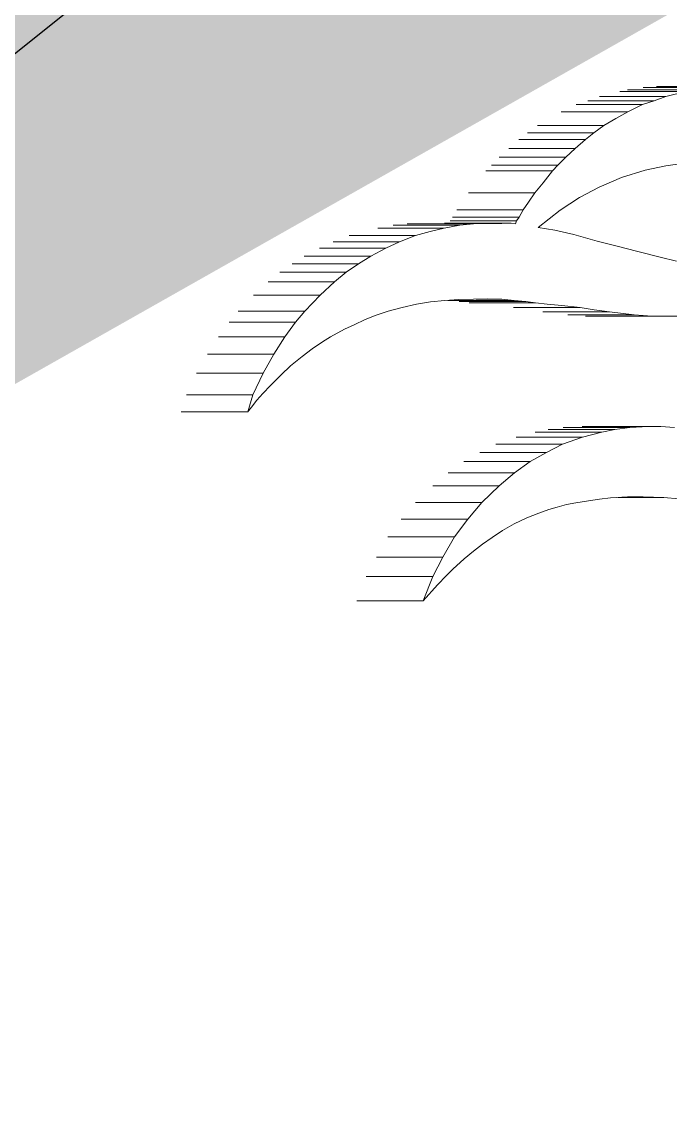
# Model space of a CAD drawing. Header units: inches. Extents: x 20 to 536, y 8 to 344.
# Drawn here: x 298.275 to 298.706, y 112.909 to 113.64 of the extents above; entities that cross this region are included whole.
import ezdxf

# ---------------------------------------------------------------- set-up
doc = ezdxf.new("R2010")
doc.units = ezdxf.units.IN
doc.header["$LTSCALE"] = 16
doc.header["$MEASUREMENT"] = 0
doc.layers.add('Symbol (ANSI)', color=7, linetype='Continuous', lineweight=25)
doc.layers.add('Visible (ANSI)', color=7, linetype='Continuous', lineweight=50)
doc.styles.add('Standard D-E', font='arial.ttf')
doc.dimstyles.new('in [mm] D-E NeptuneBenson$7', dxfattribs={"dimscale": 16, "dimtxt": 0.15, "dimasz": 0.098425, "dimexe": 0.125, "dimexo": 0.063, "dimgap": 0.031496, "dimtad": 0, "dimtih": 1, "dimtoh": 1, "dimdec": 4, "dimrnd": 1e-08, "dimzin": 3, "dimdsep": 46, "dimlunit": 5, "dimtxsty": 'Standard D-E', "dimcen": 0.09, "dimdle": 0.393701, "dimclrd": 256, "dimclre": 256, "dimclrt": 256, "dimadec": 1, "dimazin": 1, "dimtfac": 1, "dimtofl": 0, "dimtmove": 0, "dimatfit": 3, "dimfxl": 1, "dimfrac": 1, "dimtolj": 1, "dimtzin": 4, "dimlwd": -1, "dimlwe": -1, "dimarcsym": 0})

msp = doc.modelspace()

# ---------------------------------------------------------------- linework, layer by layer
at = {"layer": 'Visible (ANSI)', "linetype": 'Continuous', "lineweight": 18}
for p, q in [((298.67294, 113.59349), (298.71713, 113.59349)), ((298.67806, 113.59451), (298.72225, 113.59451)), ((298.68849, 113.59602), (298.73268, 113.59602)), ((298.69725, 113.59672), (298.74144, 113.59672)), ((298.70359, 113.5902), (298.71713, 113.59349)), ((298.64387, 113.58477), (298.68806, 113.58477)), ((298.65159, 113.58729), (298.69578, 113.58729)), ((298.6594, 113.5902), (298.70359, 113.5902)), ((298.67822, 113.57997), (298.68806, 113.58477)), ((298.68806, 113.58477), (298.69578, 113.58729)), ((298.69578, 113.58729), (298.70359, 113.5902)), ((298.63403, 113.57997), (298.67822, 113.57997)), ((298.67039, 113.57556), (298.67822, 113.57997)), ((298.61812, 113.57093), (298.66232, 113.57093)), ((298.65574, 113.56606), (298.66232, 113.57093)), ((298.66232, 113.57093), (298.67039, 113.57556)), ((298.6059, 113.56147), (298.65009, 113.56147)), ((298.61155, 113.56606), (298.65574, 113.56606)), ((298.64324, 113.55568), (298.65009, 113.56147)), ((298.65009, 113.56147), (298.65574, 113.56606)), ((298.59905, 113.55568), (298.64324, 113.55568)), ((298.63696, 113.54976), (298.64324, 113.55568)), ((298.59276, 113.54976), (298.63696, 113.54976)), ((298.63176, 113.54451), (298.63696, 113.54976)), ((298.58396, 113.54063), (298.62815, 113.54063)), ((298.58757, 113.54451), (298.63176, 113.54451)), ((298.62194, 113.53284), (298.62815, 113.54063)), ((298.62815, 113.54063), (298.63176, 113.54451)), ((298.68987, 113.54114), (298.67396, 113.53634)), ((298.70347, 113.54406), (298.68987, 113.54114)), ((298.71448, 113.5457), (298.70347, 113.54406)), ((298.61646, 113.52604), (298.62194, 113.53284)), ((298.67396, 113.53634), (298.65923, 113.52991)), ((298.57226, 113.52604), (298.61646, 113.52604)), ((298.61228, 113.51998), (298.61646, 113.52604)), ((298.65923, 113.52991), (298.64624, 113.52311)), ((298.60868, 113.51476), (298.61228, 113.51998)), ((298.64624, 113.52311), (298.63326, 113.51468)), ((298.56449, 113.51476), (298.60868, 113.51476)), ((298.60594, 113.50994), (298.60868, 113.51476)), ((298.63326, 113.51468), (298.61858, 113.50313)), ((298.52228, 113.50459), (298.56647, 113.50459)), ((298.53155, 113.50546), (298.57575, 113.50546)), ((298.55617, 113.50261), (298.56647, 113.50459)), ((298.55642, 113.50593), (298.60061, 113.50593)), ((298.5601, 113.50743), (298.60429, 113.50743)), ((298.56175, 113.50994), (298.60594, 113.50994)), ((298.56647, 113.50459), (298.57575, 113.50546)), ((298.57575, 113.50546), (298.58291, 113.50573)), ((298.58291, 113.50573), (298.58659, 113.5058)), ((298.58659, 113.5058), (298.59455, 113.50581)), ((298.59455, 113.50581), (298.60061, 113.50593)), ((298.60061, 113.50593), (298.60365, 113.50546)), ((298.60365, 113.50546), (298.60429, 113.50743)), ((298.60429, 113.50743), (298.60594, 113.50994)), ((298.61858, 113.50313), (298.62963, 113.50136)), ((298.49296, 113.49771), (298.53716, 113.49771)), ((298.51197, 113.50261), (298.55617, 113.50261)), ((298.52643, 113.49349), (298.53716, 113.49771)), ((298.53716, 113.49771), (298.54691, 113.50034)), ((298.54691, 113.50034), (298.55617, 113.50261)), ((298.62963, 113.50136), (298.64238, 113.49842)), ((298.64238, 113.49842), (298.65796, 113.4941)), ((298.47324, 113.48947), (298.51743, 113.48947)), ((298.48224, 113.49349), (298.52643, 113.49349)), ((298.50734, 113.48404), (298.51743, 113.48947)), ((298.51743, 113.48947), (298.52643, 113.49349)), ((298.65796, 113.4941), (298.67038, 113.49099)), ((298.67038, 113.49099), (298.68494, 113.48712)), ((298.46314, 113.48404), (298.50734, 113.48404)), ((298.4992, 113.47893), (298.50734, 113.48404)), ((298.68494, 113.48712), (298.69984, 113.48342)), ((298.69984, 113.48342), (298.71068, 113.48076)), ((298.455, 113.47893), (298.4992, 113.47893)), ((298.49108, 113.47335), (298.4992, 113.47893)), ((298.43903, 113.46709), (298.48322, 113.46709)), ((298.44689, 113.47335), (298.49108, 113.47335)), ((298.47365, 113.45817), (298.48322, 113.46709)), ((298.48322, 113.46709), (298.49108, 113.47335)), ((298.42946, 113.45817), (298.47365, 113.45817)), ((298.46345, 113.4476), (298.47365, 113.45817)), ((298.53778, 113.45218), (298.52816, 113.45003)), ((298.54716, 113.45375), (298.53778, 113.45218)), ((298.55655, 113.45463), (298.54716, 113.45375)), ((298.56594, 113.45522), (298.55655, 113.45463)), ((298.55849, 113.4545), (298.60268, 113.4545)), ((298.57563, 113.45541), (298.56594, 113.45522)), ((298.56621, 113.45395), (298.6104, 113.45395)), ((298.57274, 113.45295), (298.61694, 113.45295)), ((298.58472, 113.45572), (298.57563, 113.45541)), ((298.57733, 113.45546), (298.59447, 113.45546)), ((298.59447, 113.45546), (298.58472, 113.45572)), ((298.60268, 113.4545), (298.59447, 113.45546)), ((298.6104, 113.45395), (298.60268, 113.4545)), ((298.61694, 113.45295), (298.6104, 113.45395)), ((298.62466, 113.45226), (298.61694, 113.45295)), ((298.63445, 113.45118), (298.62466, 113.45226)), ((298.41925, 113.4476), (298.46345, 113.4476)), ((298.45733, 113.44014), (298.46345, 113.4476)), ((298.511, 113.44482), (298.50371, 113.44203)), ((298.51889, 113.44748), (298.511, 113.44482)), ((298.52816, 113.45003), (298.51889, 113.44748)), ((298.60228, 113.44987), (298.64648, 113.44987)), ((298.62179, 113.44702), (298.66598, 113.44702)), ((298.64648, 113.44987), (298.63445, 113.45118)), ((298.63837, 113.44509), (298.68256, 113.44509)), ((298.65578, 113.44851), (298.64648, 113.44987)), ((298.66598, 113.44702), (298.65578, 113.44851)), ((298.68256, 113.44509), (298.66598, 113.44702)), ((298.69434, 113.44419), (298.68256, 113.44509)), ((298.41314, 113.44014), (298.45733, 113.44014)), ((298.45024, 113.43039), (298.45733, 113.44014)), ((298.49623, 113.43854), (298.48993, 113.43562)), ((298.50371, 113.44203), (298.49623, 113.43854)), ((298.65014, 113.44419), (298.69434, 113.44419)), ((298.66102, 113.44411), (298.70521, 113.44411)), ((298.70521, 113.44411), (298.69434, 113.44419)), ((298.71925, 113.44424), (298.70521, 113.44411)), ((298.40605, 113.43039), (298.45024, 113.43039)), ((298.44293, 113.41889), (298.45024, 113.43039)), ((298.48063, 113.43039), (298.47533, 113.42707)), ((298.48993, 113.43562), (298.48063, 113.43039)), ((298.46845, 113.42247), (298.46177, 113.41746)), ((298.47533, 113.42707), (298.46845, 113.42247)), ((298.39873, 113.41889), (298.44293, 113.41889)), ((298.43574, 113.40634), (298.44293, 113.41889)), ((298.46177, 113.41746), (298.45399, 113.41125)), ((298.45399, 113.41125), (298.44772, 113.40513)), ((298.39155, 113.40634), (298.43574, 113.40634)), ((298.42895, 113.39188), (298.43574, 113.40634)), ((298.44772, 113.40513), (298.44077, 113.39815)), ((298.44077, 113.39815), (298.43548, 113.39274)), ((298.38476, 113.39188), (298.42895, 113.39188)), ((298.42555, 113.38057), (298.42895, 113.39188)), ((298.43166, 113.38834), (298.42796, 113.38373)), ((298.43548, 113.39274), (298.43166, 113.38834)), ((298.38136, 113.38057), (298.42555, 113.38057)), ((298.42637, 113.38162), (298.42555, 113.38057)), ((298.42796, 113.38373), (298.42637, 113.38162)), ((298.61668, 113.36706), (298.66087, 113.36706)), ((298.6254, 113.36884), (298.66959, 113.36884)), ((298.63538, 113.37025), (298.67957, 113.37025)), ((298.64782, 113.37091), (298.69201, 113.37091)), ((298.64822, 113.36379), (298.66087, 113.36706)), ((298.65598, 113.37092), (298.70018, 113.37092)), ((298.66087, 113.36706), (298.66959, 113.36884)), ((298.66959, 113.36884), (298.67957, 113.37025)), ((298.67957, 113.37025), (298.69201, 113.37091)), ((298.69201, 113.37091), (298.70018, 113.37092)), ((298.70018, 113.37092), (298.70922, 113.37028)), ((298.5906, 113.35912), (298.63479, 113.35912)), ((298.60402, 113.36379), (298.64822, 113.36379)), ((298.62411, 113.35368), (298.63479, 113.35912)), ((298.63479, 113.35912), (298.64822, 113.36379)), ((298.57992, 113.35368), (298.62411, 113.35368)), ((298.61343, 113.34769), (298.62411, 113.35368)), ((298.56924, 113.34769), (298.61343, 113.34769)), ((298.60296, 113.34005), (298.61343, 113.34769)), ((298.55877, 113.34005), (298.60296, 113.34005)), ((298.5927, 113.33159), (298.60296, 113.34005)), ((298.54851, 113.33159), (298.5927, 113.33159)), ((298.58129, 113.32034), (298.5927, 113.33159)), ((298.5371, 113.32034), (298.58129, 113.32034)), ((298.57183, 113.30941), (298.58129, 113.32034)), ((298.64379, 113.32025), (298.63752, 113.31907)), ((298.65207, 113.32159), (298.64379, 113.32025)), ((298.65952, 113.32256), (298.65207, 113.32159)), ((298.66671, 113.32352), (298.65952, 113.32256)), ((298.67796, 113.32421), (298.66671, 113.32352)), ((298.67183, 113.32384), (298.70217, 113.32384)), ((298.68843, 113.32417), (298.67796, 113.32421)), ((298.70217, 113.32384), (298.68843, 113.32417)), ((298.71215, 113.32296), (298.70217, 113.32384)), ((298.61902, 113.31337), (298.61118, 113.31027)), ((298.62579, 113.31575), (298.61902, 113.31337)), ((298.63117, 113.31741), (298.62579, 113.31575)), ((298.63752, 113.31907), (298.63117, 113.31741)), ((298.52763, 113.30941), (298.57183, 113.30941)), ((298.56296, 113.29767), (298.57183, 113.30941)), ((298.60267, 113.3062), (298.59484, 113.3018)), ((298.61118, 113.31027), (298.60267, 113.3062)), ((298.59484, 113.3018), (298.58816, 113.29725)), ((298.51877, 113.29767), (298.56296, 113.29767)), ((298.55528, 113.28401), (298.56296, 113.29767)), ((298.58167, 113.29263), (298.57576, 113.28814)), ((298.58816, 113.29725), (298.58167, 113.29263)), ((298.51109, 113.28401), (298.55528, 113.28401)), ((298.54857, 113.2712), (298.55528, 113.28401)), ((298.57576, 113.28814), (298.56936, 113.28305)), ((298.56936, 113.28305), (298.56195, 113.27613)), ((298.50438, 113.2712), (298.54857, 113.2712)), ((298.54228, 113.25509), (298.54857, 113.2712)), ((298.55771, 113.2719), (298.55182, 113.26576)), ((298.56195, 113.27613), (298.55771, 113.2719)), ((298.55182, 113.26576), (298.54228, 113.25509)), ((298.49809, 113.25509), (298.54228, 113.25509))]:
    msp.add_line(p, q, dxfattribs=at)

# ---------------------------------------------------------------- leaders
at = {"layer": 'Symbol (ANSI)', "annotation_type": 0, "has_hookline": 1, "hookline_direction": 0, "text_width": 23.73806}
msp.add_leader([(297.35223, 112.87981), (308.78926, 122.08039), (310.36406, 122.08039)], dimstyle='in [mm] D-E NeptuneBenson$7', override={"dimtad": 0}, dxfattribs=at)

doc.saveas('drawing.dxf')
